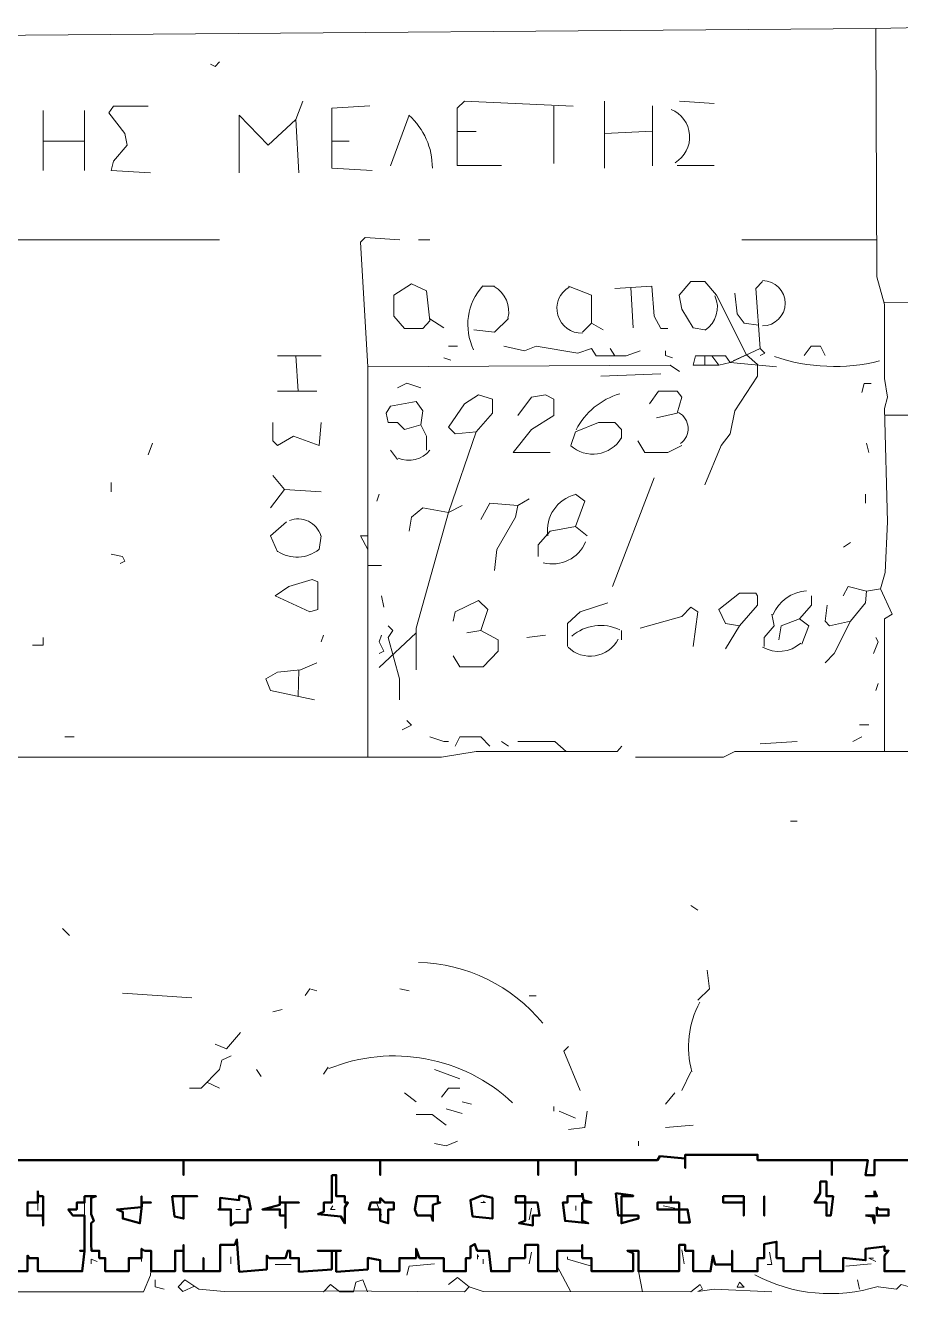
# Model space of a CAD drawing. Header units: metres. Extents: x 0.1 to 48.1, y 1.3 to 34.5.
# Drawn here: x 32.318 to 34.837, y 1.373 to 5.022 of the extents above; entities that cross this region are included whole.
import ezdxf

# ---------------------------------------------------------------- set-up
doc = ezdxf.new("R2010")
doc.units = ezdxf.units.M
for name, color, linetype, lineweight in [('P2D_GRAMMES', 7, 'Continuous', 18), ('P2D_MIKRA', 8, 'Continuous', 13), ('P2D_TOIXOI', 7, 'Continuous', 50), ('P2D_TOXA', 7, 'Continuous', 18)]:
    doc.layers.add(name, color=color, linetype=linetype, lineweight=lineweight)

msp = doc.modelspace()

# ---------------------------------------------------------------- linework, layer by layer
at = {"layer": 'P2D_GRAMMES'}
for p, q in [((33.116414, 4.804058), (33.096466, 4.750864)), ((33.839025, 4.789879), (33.839025, 4.624529)), ((33.984136, 4.804058), (33.984136, 4.61123)), ((34.122329, 4.790759), (34.122329, 4.61788)), ((32.369016, 4.777461), (32.369016, 4.604581)), ((32.488307, 4.777461), (32.488307, 4.604581)), ((33.096466, 4.750864), (33.105062, 4.597932)), ((33.422277, 4.764162), (33.369084, 4.61788)), ((33.560591, 4.717018), (33.615105, 4.717018)), ((34.122329, 4.717618), (33.984136, 4.710969)), ((32.369016, 4.689065), (32.488307, 4.689065)), ((33.199418, 4.689065), (33.249398, 4.689065)), ((34.193586, 4.619246), (34.299974, 4.619246)), ((34.379764, 4.405287), (34.768247, 4.4053)), ((33.635052, 4.27212), (33.668298, 4.27212)), ((34.060421, 4.268369), (34.067251, 4.152435)), ((33.481438, 4.178166), (33.522016, 4.152435)), ((33.920969, 4.139136), (33.947565, 4.165733)), ((34.000759, 4.092592), (34.014058, 4.071158)), ((33.043272, 4.071158), (33.169607, 4.071158)), ((33.096466, 4.071158), (33.103115, 3.969644)), ((34.354951, 4.056589), (34.397395, 4.076178)), ((34.147042, 4.01945), (33.974162, 4.012801)), ((33.156309, 3.969644), (33.043272, 3.969644)), ((33.389031, 3.773429), (33.369084, 3.800026)), ((33.029974, 3.726885), (33.06322, 3.68699)), ((33.06322, 3.68699), (33.023325, 3.633796)), ((33.06322, 3.68699), (33.169607, 3.68034)), ((34.127094, 3.720236), (34.007408, 3.407723)), ((33.768037, 3.660393), (33.734791, 3.640445)), ((33.934267, 3.554005), (33.901021, 3.580602)), ((33.169607, 3.554005), (33.162958, 3.51411)), ((33.303026, 3.468134), (33.342487, 3.468134)), ((33.442225, 3.274738), (33.335838, 3.175)), ((33.628403, 3.281387), (33.588508, 3.274738)), ((34.033309, 3.281387), (34.033309, 3.254791)), ((33.10445, 3.167819), (33.102934, 3.091748)), ((34.790312, 3.055314), (34.790312, 3.042016)), ((32.597775, 2.237461), (32.797251, 2.224162)), ((33.189555, 2.024686), (33.176257, 2.004738)), ((33.495419, 2.018037), (33.56856, 1.99144)), ((34.233482, 2.011387), (34.206885, 1.958194)), ((32.840492, 1.981441), (32.877042, 1.964843)), ((33.877749, 1.472801), (33.947592, 1.452853)), ((33.848409, 1.452853), (33.887723, 1.378187)), ((34.082351, 1.437915), (34.093848, 1.378187)), ((34.712225, 1.412958), (34.718874, 1.386361))]:
    msp.add_line(p, q, dxfattribs=at)
for points in [[(40.703168, 5.022137), (35.157723, 5.022137), (34.765419, 5.012875), (32.318508, 4.993511), (27.930026, 4.975153), (27.265026, 4.966898)], [(34.765419, 5.012875), (34.768743, 4.298717), (34.790312, 4.218927), (34.790312, 4.006152), (34.798665, 3.952958), (34.790312, 3.919712), (34.798665, 3.593901), (34.792016, 3.447618), (34.778717, 3.401073)], [(32.670916, 4.789879), (32.571178, 4.789879), (32.55788, 4.770812), (32.604424, 4.710969), (32.611073, 4.677723), (32.571178, 4.631178), (32.564529, 4.604581), (32.677565, 4.597932)], [(33.309241, 4.790759), (33.199418, 4.78411), (33.199418, 4.61123), (33.31589, 4.604581)], [(33.894372, 4.789879), (33.581859, 4.804058), (33.560591, 4.78411), (33.560591, 4.619246), (33.688246, 4.619246)], [(34.299974, 4.797408), (34.200236, 4.804058), (34.200236, 4.804058)], [(33.096466, 4.750864), (33.016675, 4.677723), (32.933468, 4.764162), (32.933468, 4.597932)], [(31.637577, 4.498194), (31.637577, 4.405287), (32.877042, 4.405287)], [(33.395681, 4.405105), (33.295942, 4.411754), (33.282644, 4.398455), (33.303026, 4.039398), (33.303026, 2.916873)], [(33.947565, 4.165733), (33.947565, 4.245524), (33.881073, 4.27212)], [(34.16699, 4.150389), (34.147042, 4.150389), (34.127094, 4.185681), (34.120445, 4.27212), (34.014058, 4.265471)], [(34.273377, 4.145785), (34.240131, 4.152435), (34.206885, 4.205628), (34.199354, 4.245524), (34.233482, 4.285134), (34.273377, 4.285134), (34.306623, 4.245524), (34.392901, 4.074104), (34.425136, 4.046047), (34.425136, 4.012801), (34.359817, 3.913063), (34.346518, 3.846571), (34.319921, 3.813325), (34.273377, 3.700288)], [(34.432958, 4.072644), (34.446257, 4.079293), (34.432958, 4.092592), (34.41966, 4.265471), (34.439607, 4.285419)], [(34.359817, 4.252173), (34.366466, 4.19233), (34.386414, 4.165733), (34.427795, 4.15971)], [(34.788684, 4.224947), (35.676361, 4.225848), (42.225838, 4.225848), (42.265733, 4.248778), (44.812382, 4.248778), (44.91877, 4.252173), (44.938717, 4.265471), (44.99856, 4.248778), (45.720786, 4.248958)], [(33.708194, 4.179031), (33.668298, 4.139136), (33.608455, 4.145785)], [(33.947565, 4.165733), (33.980812, 4.145785), (33.980812, 4.145785)], [(33.694895, 4.099387), (33.754738, 4.085942), (33.787984, 4.099241), (33.90767, 4.079293), (33.947565, 4.092592), (33.960864, 4.071158), (34.047304, 4.071158), (34.087199, 4.085942)], [(34.432958, 4.092592), (34.346518, 4.052696), (34.313272, 4.044132), (34.293325, 4.071158), (34.24678, 4.071158), (34.240131, 4.044132), (34.313272, 4.044132)], [(34.273377, 4.044132), (34.273377, 4.071158), (34.33322, 4.071158), (34.346518, 4.052696), (34.479503, 4.039398)], [(34.200236, 4.026099), (34.173639, 4.044132), (33.303026, 4.039398)], [(33.615105, 3.85322), (33.555262, 3.846571), (33.535314, 3.866518), (33.581859, 3.93301), (33.621754, 3.959607), (33.661922, 3.946309), (33.661922, 3.906414), (33.615105, 3.85322), (33.535314, 3.620497), (33.442225, 3.288037), (33.442225, 3.168351)], [(33.734791, 3.899764), (33.774686, 3.952958), (33.814581, 3.959607), (33.839025, 3.946309), (33.839025, 3.899764), (33.774686, 3.859869), (33.721492, 3.792945), (33.82788, 3.792945)], [(34.113796, 3.93301), (34.140393, 3.969644), (34.193586, 3.969644), (34.206885, 3.952958), (34.193586, 3.906414), (34.133743, 3.893115)], [(33.455524, 3.873168), (33.408979, 3.859869), (33.389031, 3.879561), (33.362435, 3.879561), (33.355785, 3.906414), (33.369084, 3.926361), (33.442225, 3.93966), (33.462173, 3.913063), (33.455524, 3.873168), (33.471923, 3.839921), (33.471923, 3.800026)], [(41.687251, 3.640445), (41.707199, 3.613848), (41.729814, 3.633796), (41.729814, 3.92334), (40.583482, 3.92334), (39.652592, 3.900639), (36.527461, 3.899764), (36.494215, 3.886466), (36.460969, 3.899764), (34.998141, 3.900639), (34.984843, 3.879817), (34.958246, 3.900639), (34.790312, 3.900639)], [(33.029974, 3.879817), (33.029974, 3.826623), (33.043272, 3.813325), (33.089817, 3.839921), (33.162958, 3.813325), (33.169607, 3.879817)], [(34.033309, 3.833272), (34.033309, 3.859869), (34.014058, 3.879561), (33.967513, 3.879561), (33.901021, 3.85322), (33.887723, 3.813325)], [(34.206885, 3.813325), (34.16699, 3.792945), (34.100497, 3.792945), (34.08055, 3.826623)], [(33.901021, 3.580602), (33.927618, 3.653743), (33.901021, 3.673691)], [(33.575209, 3.640445), (33.535314, 3.620497), (33.462173, 3.633796), (33.428927, 3.607199), (33.422277, 3.567304)], [(33.734791, 3.640445), (33.655, 3.647094), (33.628403, 3.60055)], [(33.734791, 3.640445), (33.728141, 3.607199), (33.674948, 3.51411), (33.668298, 3.454267), (33.668298, 3.454267)], [(33.043272, 3.507461), (33.023325, 3.554005), (33.069869, 3.593901)], [(33.901021, 3.580602), (33.82788, 3.567304), (33.793753, 3.527408), (33.793753, 3.494162), (33.793753, 3.494162)], [(33.303026, 3.51411), (33.282644, 3.553624), (33.303026, 3.553624)], [(34.738822, 3.394424), (34.735841, 3.361178), (34.692277, 3.307984), (34.645733, 3.214895), (34.619136, 3.188298)], [(34.790312, 2.932735), (34.790312, 3.314634), (34.811963, 3.327932), (34.778717, 3.401073), (34.738822, 3.394424), (34.685628, 3.407723), (34.670915, 3.381126)], [(33.548613, 3.307984), (33.555262, 3.334581), (33.621754, 3.367827), (33.648351, 3.34123), (33.628403, 3.281387)], [(33.99411, 3.361178), (33.914319, 3.334581), (33.877749, 3.301335), (33.877749, 3.234843)], [(34.373115, 3.294686), (34.33322, 3.301335), (34.313272, 3.34123), (34.373115, 3.388962), (34.41966, 3.388962), (34.425136, 3.381126), (34.425136, 3.354529), (34.373115, 3.294686), (34.33322, 3.228194)], [(34.545995, 3.314634), (34.580002, 3.354529), (34.580002, 3.381126), (34.580002, 3.381126)], [(34.240131, 3.234843), (34.253429, 3.334581), (34.233482, 3.34788), (34.206885, 3.321283), (34.087199, 3.288037)], [(34.466204, 3.327932), (34.472853, 3.294686), (34.444262, 3.26144), (34.444262, 3.234843)], [(34.625785, 3.354529), (34.619136, 3.307984), (34.632435, 3.294686), (34.692277, 3.307984)], [(33.362435, 3.294686), (33.375733, 3.281387), (33.362435, 3.26144), (33.394493, 3.141754), (33.394493, 3.081911)], [(34.545995, 3.314634), (34.492801, 3.294686), (34.486152, 3.254791)], [(34.552644, 3.241492), (34.572592, 3.294686), (34.545995, 3.314634)], [(33.628403, 3.281387), (33.678457, 3.254791), (33.678457, 3.221545), (33.635052, 3.176551), (33.56856, 3.176551), (33.548613, 3.208246)], [(33.156309, 3.188298), (33.109764, 3.168351), (33.043272, 3.161702), (33.010026, 3.141754), (33.023325, 3.108508), (33.14966, 3.081911)], [(33.734791, 2.962225), (33.841178, 2.962225), (33.874424, 2.932735)], [(31.394267, 2.916873), (33.515366, 2.916873), (33.615105, 2.932735), (34.020707, 2.932735), (34.034005, 2.948927)], [(36.421073, 2.92233), (36.248194, 2.932735), (34.359817, 2.932735), (34.326571, 2.916873), (34.073901, 2.916873)], [(34.280026, 2.303953), (34.286675, 2.250759), (34.253429, 2.217513), (34.253429, 2.217513)], [(32.910288, 2.057932), (32.883691, 2.044634), (32.877042, 2.018037), (32.823848, 1.964776), (32.790602, 1.964776)], [(33.515366, 1.938246), (33.535314, 1.964776), (33.56856, 1.964776), (33.56856, 1.964776)], [(32.652379, 1.466152), (32.652379, 1.472801), (32.652379, 1.466152)], [(33.877749, 1.472801), (33.877749, 1.47945), (33.877749, 1.472801)], [(32.679782, 1.452853), (32.677565, 1.426257), (32.657618, 1.378187), (32.21212, 1.378187)], [(34.772068, 1.39301), (34.825262, 1.386361), (34.83856, 1.39966), (34.911702, 1.378187), (35.024738, 1.378187), (35.038037, 1.39301), (35.139114, 1.438244)], [(32.804923, 1.394545), (32.770654, 1.379712), (32.757356, 1.39301), (32.777304, 1.412958), (32.817199, 1.386361), (32.89034, 1.379712), (33.176257, 1.378187), (33.196204, 1.39966), (33.222801, 1.378187), (33.262696, 1.378187), (33.269346, 1.406309), (33.289293, 1.413162), (33.302592, 1.378187)], [(33.595157, 1.39301), (33.581859, 1.378187), (33.179337, 1.381503)], [(34.466204, 1.378187), (34.299974, 1.386361), (34.253429, 1.379712), (34.266728, 1.386361), (34.260079, 1.39966), (34.233482, 1.378187), (33.635052, 1.379712), (33.595157, 1.39301), (33.561911, 1.419607), (33.535314, 1.39966)]]:
    msp.add_lwpolyline(points, dxfattribs=at)
for points in [[(33.48212, 4.172382), (33.471923, 4.258822), (33.428927, 4.27877), (33.378365, 4.245524), (33.378365, 4.185681), (33.408979, 4.150389), (33.462173, 4.150389)], [(33.14301, 3.42767), (33.159176, 3.421021), (33.159176, 3.34123), (33.136361, 3.334581), (33.036623, 3.381126), (33.076518, 3.407723)]]:
    msp.add_lwpolyline(points, close=True, dxfattribs=at)
at = {"layer": 'P2D_MIKRA'}
for p, q in [((33.448874, 4.405287), (33.48212, 4.405287)), ((33.535314, 4.099387), (33.561911, 4.099387)), ((33.522016, 4.065995), (33.541963, 4.059346)), ((32.684215, 3.819974), (32.670916, 3.786728)), ((34.738822, 3.819974), (34.745471, 3.793377)), ((32.564529, 3.706937), (32.564529, 3.68034)), ((33.335838, 3.673691), (33.329188, 3.653743)), ((34.735841, 3.673691), (34.735841, 3.647094)), ((34.692277, 3.534058), (34.67233, 3.520759)), ((33.342487, 3.381126), (33.349136, 3.34788)), ((33.176257, 3.268089), (33.169607, 3.248141)), ((33.814581, 3.268089), (33.761387, 3.26144)), ((34.772068, 3.128455), (34.765419, 3.108508)), ((34.718874, 3.00992), (34.745471, 3.00992)), ((32.431545, 2.975493), (32.458141, 2.975493)), ((33.48212, 2.975524), (33.522016, 2.962225)), ((33.688246, 2.962225), (33.708194, 2.948927)), ((34.539346, 2.962225), (34.432958, 2.955576)), ((34.725524, 2.975524), (34.698927, 2.962225)), ((34.519398, 2.732465), (34.539346, 2.732465)), ((34.233482, 2.490131), (34.253429, 2.476832)), ((32.424895, 2.423639), (32.444843, 2.403691)), ((33.395681, 2.250759), (33.422277, 2.24411)), ((33.768037, 2.229884), (33.787984, 2.229884)), ((33.056571, 2.190916), (33.029974, 2.184267)), ((32.983429, 2.018037), (32.996728, 1.998089)), ((33.408979, 1.951545), (33.442225, 1.924948)), ((34.186937, 1.951545), (34.16034, 1.918298)), ((33.528665, 1.905), (33.575209, 1.891702)), ((33.575209, 1.924948), (33.601806, 1.918298)), ((33.839025, 1.911649), (33.839025, 1.898351)), ((33.854476, 1.898351), (33.901021, 1.878403)), ((34.240131, 1.858455), (34.16034, 1.851806)), ((32.488307, 1.645681), (32.488307, 1.585838)), ((32.35386, 1.632382), (32.35386, 1.612435)), ((32.923586, 1.615659), (32.936885, 1.615659)), ((33.329188, 1.632382), (33.342487, 1.599136)), ((33.774686, 1.619084), (33.768037, 1.585838)), ((33.902033, 1.625733), (33.902033, 1.612435)), ((34.153691, 1.625733), (34.186937, 1.619084)), ((34.206885, 1.499398), (34.213534, 1.459503)), ((32.773337, 1.47945), (32.773337, 1.452853)), ((32.909413, 1.47945), (32.909413, 1.459503)), ((33.635052, 1.472801), (33.635052, 1.459503)), ((33.774686, 1.492749), (33.768037, 1.459503)), ((34.75212, 1.459503), (34.678979, 1.452853)), ((33.036623, 1.457358), (33.083168, 1.457358)), ((34.306623, 1.457358), (34.33322, 1.457358))]:
    msp.add_line(p, q, dxfattribs=at)
for points in [[(32.877042, 4.917094), (32.863743, 4.903796), (32.850445, 4.910445)], [(34.559293, 4.072644), (34.579241, 4.099387), (34.605838, 4.099387), (34.619136, 4.072644)], [(34.16034, 4.085942), (34.16034, 4.072644), (34.180288, 4.065995)], [(33.389031, 3.979555), (33.415628, 3.992853), (33.455524, 3.979555)], [(34.75212, 3.991555), (34.732173, 3.991555), (34.725524, 3.966257)], [(32.564529, 3.500812), (32.597775, 3.494162), (32.604424, 3.480864), (32.591126, 3.474215)], [(32.369016, 3.26144), (32.369016, 3.239042), (32.338455, 3.239042)], [(33.342487, 3.268089), (33.335838, 3.248141), (33.349136, 3.221545), (33.335838, 3.214895)], [(34.765419, 3.26144), (34.772068, 3.248141), (34.75877, 3.214895)], [(33.415628, 3.022068), (33.428927, 3.00877), (33.40233, 2.995471)], [(33.522016, 2.962225), (33.535314, 2.962225), (33.522016, 2.962225)], [(33.655, 2.948927), (33.628403, 2.975493), (33.56856, 2.975493), (33.555262, 2.948927)], [(33.156309, 2.24411), (33.136361, 2.250759), (33.123063, 2.230812)], [(32.936885, 2.124424), (32.89699, 2.07788), (32.863743, 2.091178)], [(33.881073, 2.084529), (33.867775, 2.07123), (33.914319, 1.958194)], [(33.934267, 1.898351), (33.927618, 1.851806), (33.881073, 1.845157)], [(33.442225, 1.888377), (33.48877, 1.888377), (33.528665, 1.858455)], [(33.561911, 1.811911), (33.528665, 1.798613), (33.495419, 1.805262)], [(34.082351, 1.798613), (34.082351, 1.811911), (34.082351, 1.798613)], [(33.202853, 1.625733), (33.196204, 1.615659), (33.209503, 1.615659)], [(33.635052, 1.639031), (33.641702, 1.635194), (33.628403, 1.635194)], [(32.524634, 1.466152), (32.507013, 1.472801), (32.507013, 1.459503)], [(33.495419, 1.459503), (33.422277, 1.452853), (33.415628, 1.426257)], [(33.621754, 1.47945), (33.619353, 1.486099), (33.619353, 1.472801)], [(34.459555, 1.492749), (34.466204, 1.457358), (34.452906, 1.457358)], [(34.75877, 1.475507), (34.745471, 1.475507), (34.765419, 1.466152)], [(32.691814, 1.412958), (32.691814, 1.39301), (32.717461, 1.386361)]]:
    msp.add_lwpolyline(points, dxfattribs=at)
msp.add_lwpolyline([(34.386414, 1.391936), (34.373115, 1.406309), (34.366466, 1.391936)], close=True, dxfattribs=at)
at = {"layer": 'P2D_TOIXOI'}
for points in [[(35.254136, 1.757768), (34.761122, 1.757768), (34.761122, 1.714671), (34.735497, 1.714671), (34.742147, 1.757768), (34.639084, 1.757768), (34.639084, 1.714671), (34.639084, 1.714671), (34.639084, 1.757768), (34.425136, 1.757768), (34.425136, 1.772946), (34.217138, 1.772946), (34.217138, 1.735268), (34.217138, 1.735268), (34.217138, 1.762042), (34.143717, 1.768691), (34.137068, 1.757768), (33.902033, 1.757768), (33.902033, 1.714671), (33.902033, 1.714671), (33.902033, 1.757768), (33.793753, 1.757768), (33.793753, 1.714671), (33.793753, 1.714671), (33.793753, 1.757768), (33.339162, 1.757768), (33.339162, 1.714671), (33.339162, 1.714671), (33.339162, 1.757768), (32.773337, 1.757768), (32.773337, 1.714671), (32.773337, 1.714671), (32.773337, 1.757768), (32.255872, 1.757768)], [(32.255872, 1.437915), (32.323947, 1.437915), (32.323947, 1.482775), (32.328482, 1.475507), (32.35386, 1.475507), (32.35386, 1.437915), (32.481414, 1.437915), (32.488063, 1.496073), (32.474764, 1.496876), (32.488307, 1.496876), (32.488307, 1.578511), (32.488307, 1.578511), (32.488307, 1.597991), (32.454817, 1.597991), (32.441518, 1.615659), (32.465697, 1.615659), (32.465697, 1.635194), (32.488307, 1.635194), (32.488307, 1.65368), (32.521309, 1.65368), (32.507013, 1.649005), (32.507013, 1.602461), (32.51466, 1.582513), (32.507013, 1.575864), (32.507013, 1.516021), (32.50801, 1.496876), (32.530452, 1.496876), (32.530452, 1.475507), (32.547906, 1.475507), (32.547906, 1.437915), (32.615645, 1.437915), (32.615645, 1.475507), (32.652379, 1.475507), (32.652379, 1.502723), (32.660942, 1.496876), (32.679782, 1.496876), (32.679782, 1.437915), (32.748845, 1.437915), (32.748845, 1.496876), (32.773337, 1.496876), (32.773337, 1.513557), (32.773337, 1.513557), (32.773337, 1.437915), (32.830497, 1.437915), (32.830497, 1.475507), (32.830497, 1.475507), (32.830497, 1.437915), (32.878289, 1.437915), (32.878289, 1.513557), (32.920262, 1.513557), (32.926911, 1.529319), (32.93356, 1.43623), (33.012686, 1.44288), (33.012686, 1.482775), (33.02, 1.475507), (33.066545, 1.475507), (33.073194, 1.496876), (33.079843, 1.496876), (33.079843, 1.475507), (33.105062, 1.475507), (33.105062, 1.43623), (33.199418, 1.44288), (33.199418, 1.496876), (33.159176, 1.496876), (33.159176, 1.496876), (33.226126, 1.496876), (33.212827, 1.496073), (33.212827, 1.43623), (33.303026, 1.44288), (33.303026, 1.476126), (33.339162, 1.469476), (33.339162, 1.437915), (33.394493, 1.437915), (33.394493, 1.475507), (33.442225, 1.475507), (33.442225, 1.502723), (33.452199, 1.475507), (33.522016, 1.475507), (33.522016, 1.437915), (33.585599, 1.437915), (33.585599, 1.475507), (33.598482, 1.475507), (33.598482, 1.509372), (33.61178, 1.516021), (33.618429, 1.496876), (33.651675, 1.496876), (33.658325, 1.437915), (33.711518, 1.437915), (33.711518, 1.475507), (33.75603, 1.475507), (33.75603, 1.513557), (33.793753, 1.513557), (33.793753, 1.475507), (33.793753, 1.475507), (33.793753, 1.437915), (33.848409, 1.437915), (33.848409, 1.496876), (33.920684, 1.496876), (33.920684, 1.513557), (33.920684, 1.513557), (33.920684, 1.475507), (33.947592, 1.475507), (33.947592, 1.437915), (34.066776, 1.437915), (34.066776, 1.489424), (34.050628, 1.496876), (34.082351, 1.496876), (34.082351, 1.437915), (34.199354, 1.437915), (34.199354, 1.513557), (34.217138, 1.513557), (34.217138, 1.496876), (34.239893, 1.496876), (34.239893, 1.437915), (34.29, 1.437915), (34.296649, 1.482775), (34.303298, 1.457358), (34.351838, 1.457358), (34.351838, 1.496876), (34.351838, 1.496876), (34.351838, 1.437915), (34.425136, 1.437915), (34.425136, 1.475507), (34.444262, 1.475507), (34.444262, 1.516021), (34.479766, 1.52267), (34.479766, 1.475507), (34.499739, 1.475507), (34.499739, 1.437915), (34.557215, 1.437915), (34.557215, 1.475507), (34.604822, 1.475507), (34.604822, 1.496876), (34.604822, 1.496876), (34.604822, 1.437915), (34.670915, 1.437915), (34.670915, 1.476126), (34.735841, 1.469476), (34.735841, 1.502723), (34.790312, 1.509372), (34.790312, 1.496876), (34.80199, 1.496876), (34.790312, 1.482775), (34.790312, 1.437915), (34.850135, 1.437915)]]:
    msp.add_lwpolyline(points, dxfattribs=at)
for points in [[(33.199418, 1.714671), (33.212827, 1.714671), (33.212827, 1.65368), (33.237524, 1.65368), (33.237524, 1.635194), (33.246073, 1.635194), (33.237524, 1.622408), (33.237524, 1.575864), (33.226126, 1.595812), (33.159634, 1.602461), (33.176731, 1.60911), (33.176731, 1.635194), (33.199418, 1.635194)], [(34.604822, 1.696369), (34.623047, 1.696369), (34.623047, 1.65368), (34.642408, 1.65368), (34.635759, 1.597991), (34.623047, 1.597991), (34.623047, 1.635194), (34.589215, 1.635194), (34.604822, 1.662304)], [(32.35386, 1.668953), (32.355079, 1.65368), (32.369016, 1.65368), (32.369016, 1.569215), (32.368377, 1.597991), (32.323947, 1.597991), (32.323947, 1.615659), (32.323947, 1.615659), (32.323947, 1.635194), (32.35386, 1.635194)], [(32.652379, 1.65368), (32.652379, 1.65368), (32.652379, 1.635194), (32.679782, 1.635194), (32.679782, 1.635194), (32.654293, 1.635194), (32.647644, 1.575864), (32.598052, 1.589162), (32.598052, 1.60911), (32.581152, 1.615759), (32.652379, 1.622408)], [(32.740733, 1.65368), (32.773337, 1.65368), (32.773337, 1.589162), (32.747382, 1.595812)], [(32.773337, 1.65368), (32.812924, 1.65368), (32.812924, 1.65368), (32.773337, 1.65368)], [(32.933468, 1.655654), (32.960157, 1.649005), (32.966806, 1.615659), (32.956977, 1.615659), (32.956977, 1.578511), (32.920262, 1.578511), (32.909413, 1.569215), (32.909413, 1.615659), (32.887016, 1.615659), (32.873717, 1.615659), (32.878289, 1.615659), (32.878289, 1.649005), (32.933468, 1.642356)], [(33.050499, 1.65368), (33.050499, 1.65368), (33.050499, 1.635194), (33.105062, 1.635194), (33.105062, 1.635194), (33.066129, 1.635194), (33.066129, 1.561806), (33.066129, 1.561806), (33.066129, 1.597991), (33.050499, 1.597991), (33.050499, 1.615659), (33.000052, 1.615659), (33.050499, 1.629058)], [(33.339162, 1.649005), (33.352461, 1.635194), (33.378365, 1.635194), (33.378365, 1.615659), (33.362256, 1.615659), (33.362256, 1.575864), (33.339162, 1.582513), (33.339162, 1.615659), (33.305916, 1.615659), (33.312565, 1.635194), (33.339162, 1.635194)], [(33.471923, 1.65368), (33.505393, 1.65368), (33.505393, 1.635194), (33.512042, 1.635194), (33.490885, 1.629058), (33.490885, 1.582513), (33.485445, 1.597991), (33.44555, 1.597991), (33.438901, 1.615759), (33.44555, 1.65368), (33.471923, 1.65368)], [(33.631728, 1.655654), (33.661922, 1.649005), (33.661922, 1.589162), (33.605131, 1.595812), (33.598482, 1.642356)], [(33.728973, 1.65368), (33.75603, 1.65368), (33.75603, 1.635194), (33.791309, 1.635194), (33.797958, 1.597991), (33.77801, 1.597991), (33.77801, 1.569215), (33.738115, 1.575864), (33.75603, 1.582513), (33.75603, 1.635194), (33.728973, 1.635194)], [(33.920684, 1.662304), (33.924293, 1.642356), (33.947592, 1.635707), (33.947592, 1.635194), (33.920684, 1.635194), (33.920684, 1.582513), (33.937592, 1.575864), (33.871099, 1.582513), (33.86445, 1.635194), (33.877749, 1.635194), (33.877749, 1.65368), (33.920684, 1.65368)], [(34.017382, 1.662304), (34.066776, 1.655654), (34.066776, 1.65368), (34.033309, 1.65368), (34.033309, 1.597991), (34.024031, 1.597991)], [(34.175634, 1.65368), (34.175634, 1.65368), (34.175634, 1.635194), (34.199354, 1.635194), (34.199354, 1.615659), (34.223508, 1.615659), (34.230157, 1.578511), (34.199354, 1.578511), (34.199354, 1.615659), (34.137068, 1.615659), (34.137068, 1.635194), (34.175634, 1.635194)], [(34.326155, 1.65368), (34.385429, 1.65368), (34.385429, 1.635194), (34.326155, 1.635194)], [(34.444262, 1.65368), (34.444262, 1.65368), (34.444262, 1.597991), (34.444262, 1.597991)], [(34.761122, 1.668953), (34.768743, 1.65368), (34.735841, 1.65368), (34.735841, 1.65368), (34.761122, 1.65368)], [(34.385429, 1.635194), (34.385429, 1.635194), (34.385429, 1.597991), (34.385429, 1.597991)], [(34.768743, 1.622408), (34.775393, 1.615659), (34.80199, 1.615659), (34.80199, 1.597991), (34.768743, 1.597991)], [(34.033309, 1.597991), (34.082351, 1.597991), (34.082351, 1.589162), (34.033309, 1.575864)], [(34.735497, 1.597991), (34.761122, 1.597991), (34.761122, 1.575864), (34.755445, 1.595812)]]:
    msp.add_lwpolyline(points, close=True, dxfattribs=at)
at = {"layer": 'P2D_TOXA'}
for centre, radius, start, end in [((34.143242, 4.700712), 0.08629, 301.290404, 67.637505), ((33.286337, 4.612726), 0.202784, 359.590214, 48.086566), ((33.755638, 4.161134), 0.164331, 137.373714, 206.049138), ((33.625704, 4.198614), 0.08336, 346.645604, 59.909045), ((33.918609, 4.207833), 0.07112, 120.279655, 271.96688), ((34.439271, 4.22273), 0.06517, 270.274325, 89.692386), ((34.230288, 4.211071), 0.079185, 303.425234, 24.29149), ((34.646433, 4.578719), 0.537975, 251.296818, 283.946755), ((34.087531, 3.762508), 0.208178, 106.453943, 152.434668), ((34.172908, 3.861708), 0.052524, 305.078143, 61.981263), ((33.950944, 3.884584), 0.095931, 228.420259, 328.293875), ((33.420059, 3.852578), 0.081548, 248.593863, 319.743113), ((33.926093, 3.569349), 0.105958, 103.511425, 188.324487), ((33.102224, 3.533029), 0.069276, 17.291334, 110.842474), ((33.099848, 3.594096), 0.101696, 236.854314, 308.274153), ((33.834528, 3.576578), 0.103861, 255.435707, 336.910502), ((34.57344, 3.282039), 0.11354, 93.816923, 156.830941), ((33.973562, 3.16735), 0.128301, 64.745868, 130.434258), ((33.943335, 3.298543), 0.091194, 225.654165, 332.492764), ((34.486467, 3.31508), 0.094243, 239.714203, 311.964685), ((33.437595, 1.849846), 0.476562, 39.232946, 88.636962), ((34.500183, 2.082785), 0.273731, 151.923308, 194.987042), ((33.379001, 1.558122), 0.499218, 46.928671, 112.099342), ((34.634222, 1.836188), 0.462755, 242.03094, 287.277842)]:
    msp.add_arc(centre, radius, start, end, dxfattribs=at)

doc.saveas('drawing.dxf')
